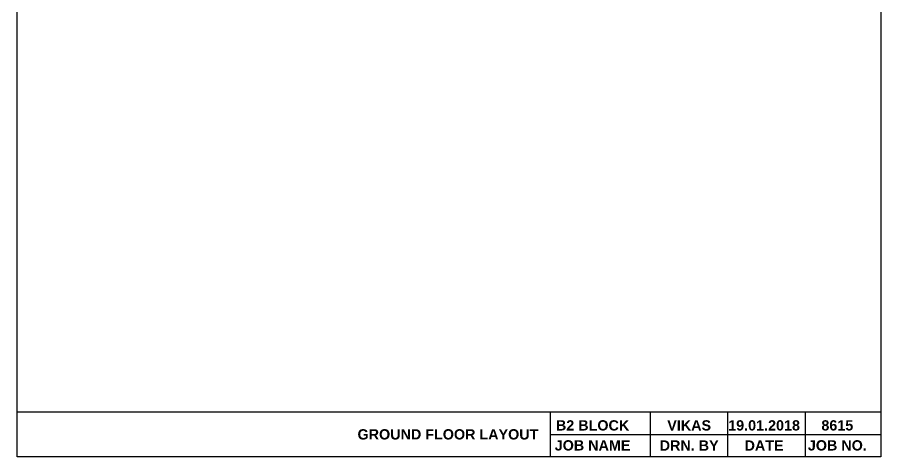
# Model space of a CAD drawing. Header units: millimetres. Extents: x 2659630 to 6742168, y -2425387 to -732288.
# Drawn here: x 2769737 to 2830288, y -989166 to -958371 of the extents above; entities that cross this region are included whole.
import ezdxf

# ---------------------------------------------------------------- set-up
doc = ezdxf.new("R2010")
doc.units = ezdxf.units.MM
doc.layers.add('A-AREA-IDEN', color=2, linetype='Continuous', lineweight=9)
doc.layers.add('S-COLUMN CIRCLE', color=9, linetype='Continuous')
doc.styles.add('Arial_B_1', font='arialbd.ttf', dxfattribs={"height": 100.682842})

msp = doc.modelspace()

# ---------------------------------------------------------------- linework, layer by layer
at = {"layer": 'S-COLUMN CIRCLE', "ltscale": 2500}
for p, q in [((2769736.824, -986031.231), (2830287.824, -986031.231)), ((2814130.179, -986031.231), (2814130.179, -989163.125)), ((2819535.179, -986031.231), (2819535.179, -989163.125)), ((2824989.679, -986031.231), (2824989.679, -989163.125))]:
    msp.add_line(p, q, dxfattribs=at)
msp.add_lwpolyline([(2830287.824, -989163.125), (2769736.824, -989163.125), (2769736.824, -934703.958), (2830287.824, -934703.958)], close=True, dxfattribs=at)

# ---------------------------------------------------------------- texts
at = {"layer": 'A-AREA-IDEN', "char_height": 720, "width": 14944.6233, "attachment_point": 8, "line_spacing_factor": 0.938532, "style": 'Arial_B_1'}
for s, insert in [('B2 BLOCK ', (2810080.926, -987338.825)), ('VIKAS', (2816854.926, -987338.825)), ('19.01.2018', (2822107.426, -987338.825)), ('8615', (2827244.426, -987338.825)), ('JOB NAME ', (2810080.926, -988740.325)), ('DRN. BY', (2816854.926, -988740.325)), ('DATE', (2822107.426, -988740.325)), ('JOB NO.', (2827244.426, -988740.325))]:
    msp.add_mtext(s, dxfattribs=dict(at, insert=insert))

# ---------------------------------------------------------------- next in the draw order: texts
at = {"layer": 'A-AREA-IDEN', "insert": (2799939.755, -987968.125), "char_height": 720, "width": 14944.6233, "attachment_point": 8, "line_spacing_factor": 0.938532, "style": 'Arial_B_1', "bg_fill": 2}
msp.add_mtext('GROUND FLOOR LAYOUT', dxfattribs=at)

# ---------------------------------------------------------------- next in the draw order: linework, layer by layer
at = {"layer": 'S-COLUMN CIRCLE', "ltscale": 2500}
for p, q in [((2807104.126, -986031.231), (2807104.126, -989165.625)), ((2807104.126, -987598.428), (2830287.824, -987598.428))]:
    msp.add_line(p, q, dxfattribs=at)

doc.saveas('drawing.dxf')
